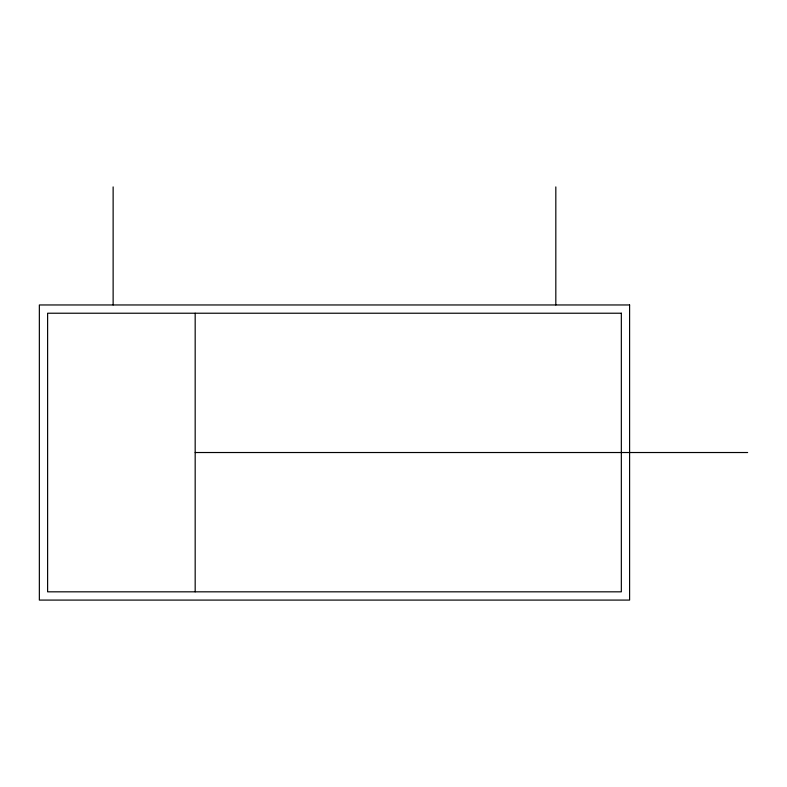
<?xml version="1.0" encoding="UTF-8"?>
<svg xmlns="http://www.w3.org/2000/svg" width="787" height="787" viewBox="0 0 787 787"><rect width="100%" height="100%" fill="white"/><g stroke="black" fill="none" stroke-linecap="round" stroke-linejoin="round"><path stroke-width="1.18" d="M195.176 452.525L747.65 452.525M555.819 186.912L555.819 304.962M195.176 313.226L195.176 591.824M113.131 186.912L113.131 304.962M629.6 304.962L39.35 304.962L39.35 600.087L629.6 600.087L629.6 304.962M621.337 313.226L47.614 313.226L47.614 591.824L621.337 591.824L621.337 313.226"/></g></svg>
